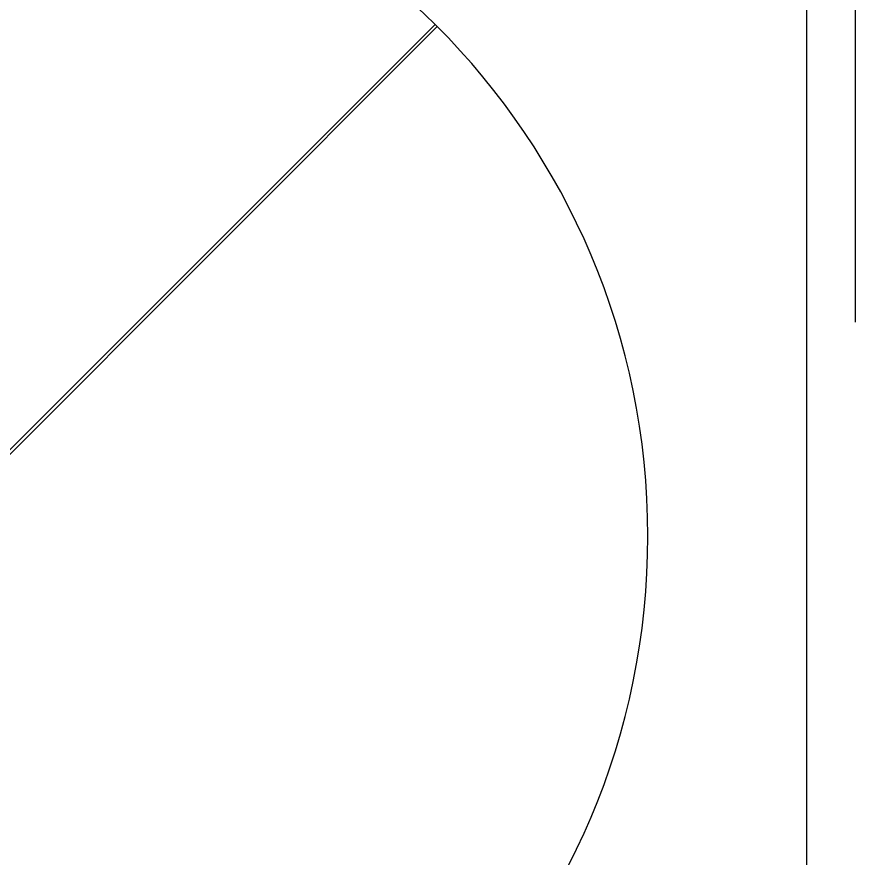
# Model space of a CAD drawing. Header units: millimetres. Extents: x 256 to 2599, y 626 to 1192.
# Drawn here: x 1904.438 to 1909.031, y 836.968 to 841.58 of the extents above; entities that cross this region are included whole.
import ezdxf

# ---------------------------------------------------------------- set-up
doc = ezdxf.new("R2010")
doc.units = ezdxf.units.MM
for name, color, linetype in [('Aria compressa', 140, 'Continuous'), ('MAIN-1', 7, 'Continuous'), ('MAIN-2', 7, 'Continuous')]:
    doc.layers.add(name, color=color, linetype=linetype)
doc.styles.add('PNP_LTYPE', font='txt.shx')
doc.linetypes.add('ISO-GENERAL', pattern='A,5,["/",PNP_LTYPE,S=1.5,R=0,X=0,Y=-0.75],-0.0001', length=5.0001)

msp = doc.modelspace()

# ---------------------------------------------------------------- linework, layer by layer
at = {"layer": 'Aria compressa', "linetype": 'ISO-GENERAL'}
msp.add_line((1909.0312, 890.2308), (1909.0312, 839.9057), dxfattribs=at)
at = {"layer": 'MAIN-1'}
msp.add_line((1908.7662, 834.3), (1908.7662, 843.1666), dxfattribs=at)
at = {"layer": 'MAIN-2'}
for p, q in [((1902.2521, 837.0595), (1906.7304, 841.5378)), ((1906.7416, 841.5266), (1902.2633, 837.0483))]:
    msp.add_line(p, q, dxfattribs=at)
for start, end in [(360, 180), (180, 360)]:
    msp.add_arc((1903.9371, 838.7333), 3.9583, start, end, dxfattribs=at)

doc.saveas('drawing.dxf')
